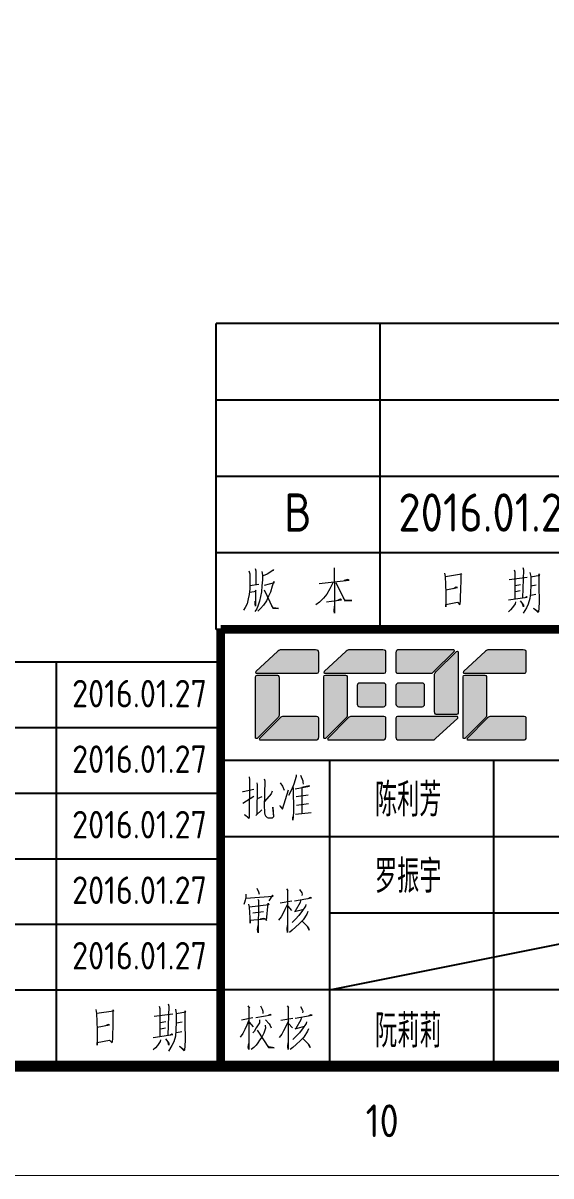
# Model space of a CAD drawing. Extents: x 93518 to 937116, y -359949 to 58022.
# Drawn here: x 748084 to 752915, y -122580 to -112023 of the extents above; entities that cross this region are included whole.
import ezdxf
from ezdxf.enums import TextEntityAlignment as Align

# ---------------------------------------------------------------- set-up
doc = ezdxf.new("R2010")
doc.units = 0
doc.header["$LTSCALE"] = 1000
doc.header["$MEASUREMENT"] = 0
doc.layers.get('0').update_dxf_attribs({"color": 8, "linetype": 'CONTINUOUS'})
for name, color, linetype in [('HQ1', 8, 'CONTINUOUS'), ('PUB_TEXT', 8, 'CONTINUOUS'), ('Version', 8, 'CONTINUOUS')]:
    doc.layers.add(name, color=color, linetype=linetype)
doc.styles.add('HZ', font='geditxt.shx', dxfattribs={"width": 0.8, "bigfont": 'dxt.shx'})
doc.styles.get("Standard").update_dxf_attribs({"font": 'GBENOR', "bigfont": 'GBCBIG'})

# ---------------------------------------------------------------- blocks, each defined once
blk = doc.blocks.new('GEDI_WK_A1')
at = {"color": 3}
for points, const_width in [([(0, 0), (841, 0), (841, 594), (0, 594)], 0.1), ([(25, 10), (831, 10), (831, 584), (25, 584)], 1)]:
    blk.add_lwpolyline(points, close=True, dxfattribs=dict(at, const_width=const_width))
blk.add_text('10', height=3, dxfattribs=at).set_placement((665.79, 5), align=Align.MIDDLE)
blk = doc.blocks.new('GEDI_Version_2012')
at = {"layer": 'Version', "color": 2}
for p, q in [((-180, 0), (-180, 28)), ((0, 28), (-180, 28)), ((-165, 0), (-165, 28)), ((0, 21), (-180, 21)), ((0, 14), (-180, 14)), ((0, 7), (-180, 7)), ((0, 0), (-180, 0))]:
    blk.add_line(p, q, dxfattribs=at)
at = {"layer": 'Version', "color": 7, "lineweight": 0}
for points in [[(-177.01, 5.36), (-176.93, 5.09), (-176.93, 4.31), (-176.93, 3.72), (-176.99, 3.19), (-177.07, 2.8), (-177.18, 2.34), (-177.35, 2.01), (-177.51, 1.75)], [(-175.82, 5.29), (-175.76, 4.97), (-175.76, 4.54), (-175.82, 3.98), (-175.87, 3.45), (-175.96, 3), (-176.04, 2.57), (-176.15, 2.21), (-176.29, 1.88), (-176.46, 1.65)], [(-176.43, 5.56), (-176.38, 5.36), (-176.38, 4.11)], [(-174.76, 5.49), (-174.81, 5.39), (-175.34, 5.06), (-175.7, 4.9)], [(-169.19, 5.62), (-169.16, 2.93), (-169.16, 1.49), (-169.22, 1.68), (-169.16, 2.11)], [(-152.73, 5.46), (-152.67, 5.26), (-152.67, 2.81)], [(-151.95, 5.66), (-151.89, 5.46), (-151.97, 2.9)], [(-175.57, 4.05), (-174.68, 4.28), (-174.73, 4.37), (-174.87, 3.95), (-175.04, 3.42), (-175.2, 3.03), (-175.4, 2.6), (-175.68, 2.21), (-175.96, 1.91), (-176.18, 1.68)], [(-169.3, 4.31), (-169.61, 3.72), (-169.89, 3.23), (-170.19, 2.86), (-170.56, 2.5), (-170.87, 2.24)], [(-170.58, 4.21), (-167.83, 4.51), (-167.94, 4.57), (-168.3, 4.47)], [(-169.06, 4.28), (-168.22, 2.6), (-167.6, 2.64), (-168.19, 2.67), (-168.35, 2.86)], [(-159.11, 5.16), (-159.05, 4.83), (-159.03, 4.12), (-159, 3.36), (-159, 3.26), (-159, 2.74), (-159, 2.05), (-159, 2.27), (-157.91, 2.48), (-157.69, 2.24), (-157.63, 2.54), (-157.63, 2.93), (-157.61, 3.69), (-157.58, 4.47), (-157.58, 5.13), (-157.55, 5.04), (-159.03, 4.8)], [(-153.18, 4.57), (-151.53, 4.77)], [(-151.31, 5.2), (-151.22, 4.83), (-151.22, 4.12), (-151.25, 3.33), (-151.31, 2.84), (-151.45, 2.31), (-151.61, 1.98), (-151.92, 1.49)], [(-151.22, 4.8), (-150.39, 4.97), (-150.47, 5.07), (-150.47, 4.05), (-150.47, 3.98), (-150.45, 2.51), (-150.47, 1.95), (-150.5, 1.62), (-150.53, 1.53), (-150.95, 1.95), (-150.55, 1.65)], [(-176.93, 3.42), (-176.35, 3.49), (-176.41, 3.59), (-176.41, 2.11), (-176.43, 2.31), (-176.43, 2.57)], [(-176.91, 4.02), (-176.1, 4.14)], [(-175.6, 3.62), (-174.81, 1.95), (-174.29, 1.91), (-174.79, 1.98), (-174.92, 2.17)], [(-159, 3.62), (-157.91, 3.82), (-158.03, 3.85), (-158.27, 3.72)], [(-152.65, 4.02), (-152.15, 4.12)], [(-152.62, 3.46), (-152.17, 3.55)], [(-151.25, 3.13), (-151.2, 3.13), (-150.75, 3.23)], [(-151.2, 3.98), (-150.72, 4.09)], [(-169.92, 2.53), (-168.52, 2.7), (-168.64, 2.77), (-168.88, 2.67)], [(-153.26, 2.7), (-151.53, 2.96), (-151.61, 3), (-151.73, 2.9)], [(-152.62, 2.51), (-152.65, 2.34), (-152.87, 2.01), (-153.07, 1.79), (-153.26, 1.62)], [(-152.17, 2.6), (-151.87, 2.21), (-151.87, 2.05), (-151.97, 2.34)]]:
    blk.add_lwpolyline(points, dxfattribs=at)
blk = doc.blocks.new('GEDI_HQ1_2012')
at = {"layer": 'HQ1', "color": 2}
for p, q in [((0, 37), (-65, 37)), ((-65, 0), (-65, 37)), ((-50, 0), (-50, 37)), ((-35, 0), (-35, 37)), ((-15, 0), (-15, 37)), ((0, 0), (0, 37)), ((-65, 31), (0, 31)), ((-65, 25), (0, 25)), ((-65, 19), (0, 19)), ((-65, 13), (0, 13)), ((-65, 7), (0, 7)), ((0, 0), (0, 7)), ((-65, 0), (0, 0))]:
    blk.add_line(p, q, dxfattribs=at)
at = {"layer": 'HQ1', "color": 7, "lineweight": 0}
for points in [[(-60.48, 5.59), (-60.45, 5.32), (-60.68, 4.06), (-60.94, 2.94), (-61, 3), (-59.61, 3.24), (-59.64, 3.34), (-60.33, 1.98)], [(-54.89, 5.32), (-54.83, 5.02), (-54.83, 1.71)], [(-54.16, 5.56), (-54.1, 5.29), (-54.16, 1.74)], [(-46.04, 5.53), (-46.04, 5.36), (-46.48, 3), (-46.3, 2.9), (-46.1, 2.73), (-45.92, 2.59), (-45.78, 2.42), (-45.7, 2.25)], [(-44.71, 5.53), (-44.68, 5.32), (-44.74, 1.88)], [(-39.15, 5.7), (-39.18, 5.46), (-39.53, 4.91), (-39.73, 4.57), (-39.96, 4.26), (-40.25, 3.92), (-40.54, 3.69)], [(-28.5, 5.49), (-28.53, 5.26), (-28.76, 4.74), (-28.96, 4.33), (-29.2, 3.99)], [(-27.43, 5.49), (-27.4, 5.32), (-27.75, 4.37)], [(-21.66, 5.7), (-21.69, 5.46), (-22.04, 4.91), (-22.24, 4.57), (-22.47, 4.26), (-22.76, 3.92), (-23.05, 3.69)], [(-5.62, 5.49), (-5.56, 5.29), (-5.56, 2.73)], [(-4.8, 5.7), (-4.75, 5.49), (-4.83, 2.83)], [(-61.32, 4.51), (-59.5, 4.74), (-59.61, 4.74), (-59.81, 4.67)], [(-55.7, 4.3), (-55.3, 3.17), (-55.24, 2.8)], [(-53.24, 4.44), (-53.3, 3.99), (-53.67, 3.34), (-54.13, 2.66)], [(-45.7, 4.4), (-45.7, 4.26), (-45.81, 3.69), (-45.9, 3.24), (-45.95, 2.94), (-46.07, 2.69), (-46.25, 2.39), (-46.42, 2.12), (-46.62, 1.84), (-46.85, 1.57)], [(-45.12, 4.88), (-45.12, 4.64), (-45.26, 3.99), (-45.4, 3.58), (-45.58, 3.21)], [(-39.56, 4.64), (-39.47, 4.61), (-38.17, 4.84), (-38.25, 4.91), (-38.49, 4.57), (-38.74, 4.2), (-39.01, 3.89), (-39.3, 3.58), (-39.62, 3.27), (-39.96, 2.97), (-40.34, 2.69), (-40.4, 2.66), (-40.63, 2.52), (-40.86, 2.36)], [(-39.88, 4.26), (-39.82, 4.23), (-39.5, 3.92), (-39.47, 3.75), (-39.59, 3.99)], [(-27.95, 4.37), (-27.98, 4.2), (-28.44, 3.58), (-28.47, 3.51), (-28.7, 3.21), (-29.11, 2.83), (-29.31, 2.66), (-29.51, 2.49)], [(-28.73, 4.81), (-27.89, 4.91)], [(-28.53, 4.78), (-28.33, 4.26)], [(-27.6, 4.71), (-26.56, 4.88)], [(-27.28, 4.67), (-27.02, 4.13)], [(-22.07, 4.64), (-21.98, 4.61), (-20.68, 4.84), (-20.76, 4.91), (-20.99, 4.57), (-21.26, 4.2), (-21.52, 3.89), (-21.81, 3.58), (-22.12, 3.27), (-22.47, 2.97), (-22.85, 2.69), (-22.91, 2.66), (-23.14, 2.52), (-23.37, 2.36)], [(-22.39, 4.26), (-22.33, 4.23), (-22.01, 3.92), (-21.98, 3.75), (-22.1, 3.99)], [(-11.41, 5.19), (-11.35, 4.84), (-11.32, 4.09), (-11.29, 3.31), (-11.29, 3.21), (-11.29, 2.66), (-11.29, 1.94), (-11.29, 2.18), (-10.17, 2.39), (-9.93, 2.15), (-9.87, 2.46), (-9.87, 2.87), (-9.84, 3.65), (-9.82, 4.47), (-9.82, 5.15), (-9.79, 5.05), (-11.32, 4.81)], [(-6.08, 4.57), (-4.37, 4.78)], [(-4.14, 5.22), (-4.05, 4.84), (-4.05, 4.09), (-4.08, 3.27), (-4.14, 2.76), (-4.28, 2.22), (-4.46, 1.88), (-4.78, 1.37)], [(-4.05, 4.81), (-3.18, 4.98), (-3.27, 5.08), (-3.27, 4.03), (-3.27, 3.96), (-3.24, 2.42), (-3.27, 1.84), (-3.3, 1.5), (-3.33, 1.4), (-3.76, 1.84), (-3.36, 1.54)], [(-61.84, 3.75), (-58.95, 3.96), (-59.09, 3.99), (-59.26, 3.96)], [(-46.82, 3.96), (-45.72, 4.09)], [(-45.29, 3), (-44.07, 3.17), (-44.22, 3.17), (-44.36, 3.11)], [(-45.17, 3.96), (-44.02, 4.06), (-44.1, 4.09), (-44.27, 4.06)], [(-39.73, 3.04), (-39.67, 2.94), (-39.62, 2.08), (-39.59, 1.98), (-39.59, 1.37), (-39.62, 1.64), (-39.62, 1.74), (-38.19, 1.91), (-38.22, 1.91), (-38.37, 1.91), (-38.22, 3.17), (-38.17, 3.11), (-38.25, 3.07), (-39.64, 2.87)], [(-27.57, 3.27), (-28.5, 3.14)], [(-28.01, 4.13), (-26.85, 2.83), (-26.38, 2.83), (-26.85, 2.87), (-27.08, 3.11)], [(-22.24, 3.04), (-22.18, 2.94), (-22.12, 2.08), (-22.1, 1.98), (-22.1, 1.37), (-22.12, 1.64), (-22.12, 1.74), (-20.71, 1.91), (-20.74, 1.91), (-20.88, 1.91), (-20.74, 3.17), (-20.68, 3.11), (-20.76, 3.07), (-22.15, 2.87)], [(-11.29, 3.58), (-10.17, 3.79), (-10.28, 3.82), (-10.54, 3.69)], [(-5.53, 3.99), (-5.01, 4.09)], [(-5.5, 3.41), (-5.04, 3.51)], [(-4.08, 3.07), (-4.02, 3.07), (-3.56, 3.17)], [(-4.02, 3.96), (-3.53, 4.06)], [(-60.97, 2.42), (-60.62, 2.15), (-60.39, 1.98), (-60.13, 1.81), (-59.99, 1.67), (-59.9, 1.5)], [(-28.62, 2.66), (-28.47, 2.22), (-28.47, 2.01), (-28.5, 2.29)], [(-28.07, 2.94), (-27.95, 2.42), (-28.01, 2.15), (-28.01, 2.52)], [(-27.34, 2.9), (-27.34, 2.66), (-27.69, 1.71)], [(-6.17, 2.63), (-4.37, 2.9), (-4.46, 2.94), (-4.57, 2.83)], [(-5.5, 2.42), (-5.53, 2.25), (-5.76, 1.91), (-5.97, 1.67), (-6.17, 1.5)], [(-5.04, 2.52), (-4.72, 2.12), (-4.72, 1.94), (-4.83, 2.25)], [(-56.1, 1.64), (-52.83, 1.81), (-52.98, 1.84), (-53.3, 1.77)], [(-45.75, 1.81), (-43.72, 1.91), (-43.93, 1.94), (-44.27, 1.88)], [(-28.99, 1.61), (-26.79, 1.77), (-26.93, 1.77), (-27.25, 1.74)]]:
    blk.add_lwpolyline(points, dxfattribs=at)
blk.add_text('223344', height=0.0001).set_placement((-22.1, 1.74))
blk = doc.blocks.new('LOGO_CEEC_2014')
at = {"true_color": 0x0068b6}
h = blk.add_hatch(color=152, dxfattribs=at)
h.dxf.hatch_style = 2
edge = h.paths.add_edge_path()
edge.add_spline(control_points=[(8.96, 10.13), (8.96, 10.13), (8.96, 10.13), (8.98, 10.01), (8.98, 9.87), (8.98, 9.87), (8.98, 8.13), (8.98, 8.13), (8.98, 8.04), (8.92, 7.98), (8.83, 7.98), (8.83, 7.98), (3.26, 7.98), (3.26, 7.98), (3.22, 7.98), (3.17, 8.06), (3.24, 8.13), (3.24, 8.13), (5.25, 10), (5.25, 10), (5.35, 10.1), (5.42, 10.13), (5.55, 10.13), (5.55, 10.13), (8.69, 10.13), (8.69, 10.13), (8.96, 10.13)], knot_values=[0, 0, 0, 0, 0.00005, 0.0001, 1, 1, 1, 2, 2, 2, 3, 3, 3, 4, 4, 4, 5, 5, 5, 6, 6, 6, 7, 7, 7, 8, 8, 8, 8], degree=3, periodic=0)
h = blk.add_hatch(color=152, dxfattribs=at)
h.dxf.hatch_style = 2
edge = h.paths.add_edge_path()
edge.add_spline(control_points=[(15.1, 10.13), (15.1, 10.13), (15.1, 10.13), (15.13, 10.01), (15.13, 9.87), (15.13, 9.87), (15.13, 8.13), (15.13, 8.13), (15.13, 8.04), (15.06, 7.98), (14.98, 7.98), (14.98, 7.98), (9.51, 7.98), (9.51, 7.98), (9.46, 7.98), (9.42, 8.06), (9.48, 8.13), (9.48, 8.13), (11.5, 10), (11.5, 10), (11.6, 10.1), (11.67, 10.13), (11.79, 10.13), (11.79, 10.13), (14.84, 10.13), (14.84, 10.13), (15.1, 10.13)], knot_values=[0, 0, 0, 0, 0.00005, 0.0001, 1, 1, 1, 2, 2, 2, 3, 3, 3, 4, 4, 4, 5, 5, 5, 6, 6, 6, 7, 7, 7, 8, 8, 8, 8], degree=3, periodic=0)
at = {"true_color": 0xe50011}
h = blk.add_hatch(color=12, dxfattribs=at)
h.dxf.hatch_style = 2
edge = h.paths.add_edge_path()
edge.add_spline(control_points=[(16.04, 7.98), (16.04, 7.98), (16.04, 7.98), (16.05, 8.1), (16.05, 8.24), (16.05, 8.24), (16.05, 9.85), (16.05, 9.85), (16.05, 10.09), (16.19, 10.13), (16.33, 10.13), (16.33, 10.13), (21.34, 10.13), (21.34, 10.13), (21.39, 10.13), (21.43, 10.04), (21.37, 9.98), (21.37, 9.98), (19.49, 8.1), (19.49, 8.1), (19.39, 8), (19.32, 7.98), (19.2, 7.98), (19.2, 7.98), (16.25, 7.98), (16.25, 7.98), (16.04, 7.98)], knot_values=[0, 0, 0, 0, 0.00005, 0.0001, 1, 1, 1, 2, 2, 2, 3, 3, 3, 4, 4, 4, 5, 5, 5, 6, 6, 6, 7, 7, 7, 8, 8, 8, 8], degree=3, periodic=0)
h = blk.add_hatch(color=12, dxfattribs=at)
h.dxf.hatch_style = 2
edge = h.paths.add_edge_path()
edge.add_spline(control_points=[(19.58, 4.21), (19.58, 4.21), (19.58, 4.21), (19.7, 4.19), (19.84, 4.19), (19.84, 4.19), (21.58, 4.19), (21.58, 4.19), (21.66, 4.19), (21.73, 4.25), (21.73, 4.34), (21.73, 4.34), (21.73, 9.95), (21.73, 9.95), (21.73, 10), (21.65, 10.04), (21.58, 9.98), (21.58, 9.98), (19.7, 8.1), (19.7, 8.1), (19.6, 8), (19.58, 7.94), (19.58, 7.82), (19.58, 7.82), (19.58, 4.48), (19.58, 4.48), (19.58, 4.21)], knot_values=[0, 0, 0, 0, 0.00005, 0.0001, 1, 1, 1, 2, 2, 2, 3, 3, 3, 4, 4, 4, 5, 5, 5, 6, 6, 6, 7, 7, 7, 8, 8, 8, 8], degree=3, periodic=0)
at = {"true_color": 0x0068b6}
h = blk.add_hatch(color=152, dxfattribs=at)
h.dxf.hatch_style = 2
edge = h.paths.add_edge_path()
edge.add_spline(control_points=[(27.95, 10.13), (27.95, 10.13), (27.95, 10.13), (27.98, 10.01), (27.98, 9.87), (27.98, 9.87), (27.98, 8.13), (27.98, 8.13), (27.98, 8.04), (27.91, 7.98), (27.83, 7.98), (27.83, 7.98), (22.26, 7.98), (22.26, 7.98), (22.21, 7.98), (22.17, 8.06), (22.23, 8.13), (22.23, 8.13), (24.25, 10), (24.25, 10), (24.35, 10.1), (24.42, 10.13), (24.54, 10.13), (24.54, 10.13), (27.69, 10.13), (27.69, 10.13), (27.95, 10.13)], knot_values=[0, 0, 0, 0, 0.00005, 0.0001, 1, 1, 1, 2, 2, 2, 3, 3, 3, 4, 4, 4, 5, 5, 5, 6, 6, 6, 7, 7, 7, 8, 8, 8, 8], degree=3, periodic=0)
h = blk.add_hatch(color=152, dxfattribs=at)
h.dxf.hatch_style = 2
edge = h.paths.add_edge_path()
edge.add_spline(control_points=[(5.36, 7.79), (5.36, 7.79), (5.36, 7.79), (5.24, 7.81), (5.09, 7.81), (5.09, 7.81), (3.35, 7.81), (3.35, 7.81), (3.27, 7.81), (3.2, 7.75), (3.2, 7.66), (3.2, 7.66), (3.2, 2.05), (3.2, 2.05), (3.2, 2), (3.29, 1.96), (3.35, 2.02), (3.35, 2.02), (5.23, 3.9), (5.23, 3.9), (5.33, 4), (5.36, 4.07), (5.36, 4.19), (5.36, 4.19), (5.36, 7.52), (5.36, 7.52), (5.36, 7.79)], knot_values=[0, 0, 0, 0, 0.00005, 0.0001, 1, 1, 1, 2, 2, 2, 3, 3, 3, 4, 4, 4, 5, 5, 5, 6, 6, 6, 7, 7, 7, 8, 8, 8, 8], degree=3, periodic=0)
h = blk.add_hatch(color=152, dxfattribs=at)
h.dxf.hatch_style = 2
edge = h.paths.add_edge_path()
edge.add_spline(control_points=[(11.6, 7.79), (11.6, 7.79), (11.6, 7.79), (11.48, 7.81), (11.34, 7.81), (11.34, 7.81), (9.6, 7.81), (9.6, 7.81), (9.52, 7.81), (9.45, 7.75), (9.45, 7.66), (9.45, 7.66), (9.45, 2.05), (9.45, 2.05), (9.45, 2), (9.53, 1.96), (9.6, 2.02), (9.6, 2.02), (11.48, 3.9), (11.48, 3.9), (11.58, 4), (11.6, 4.07), (11.6, 4.19), (11.6, 4.19), (11.6, 7.52), (11.6, 7.52), (11.6, 7.79)], knot_values=[0, 0, 0, 0, 0.00005, 0.0001, 1, 1, 1, 2, 2, 2, 3, 3, 3, 4, 4, 4, 5, 5, 5, 6, 6, 6, 7, 7, 7, 8, 8, 8, 8], degree=3, periodic=0)
h = blk.add_hatch(color=152, dxfattribs=at)
h.dxf.hatch_style = 2
edge = h.paths.add_edge_path()
edge.add_spline(control_points=[(24.35, 7.79), (24.35, 7.79), (24.35, 7.79), (24.23, 7.81), (24.09, 7.81), (24.09, 7.81), (22.35, 7.81), (22.35, 7.81), (22.27, 7.81), (22.2, 7.75), (22.2, 7.66), (22.2, 7.66), (22.2, 2.05), (22.2, 2.05), (22.2, 2), (22.28, 1.96), (22.35, 2.02), (22.35, 2.02), (24.23, 3.9), (24.23, 3.9), (24.33, 4), (24.35, 4.07), (24.35, 4.19), (24.35, 4.19), (24.35, 7.52), (24.35, 7.52), (24.35, 7.79)], knot_values=[0, 0, 0, 0, 0.00005, 0.0001, 1, 1, 1, 2, 2, 2, 3, 3, 3, 4, 4, 4, 5, 5, 5, 6, 6, 6, 7, 7, 7, 8, 8, 8, 8], degree=3, periodic=0)
h = blk.add_hatch(color=152, dxfattribs=at)
h.dxf.hatch_style = 2
edge = h.paths.add_edge_path()
edge.add_spline(control_points=[(15.03, 7.08), (15.03, 7.08), (15.03, 7.08), (15.13, 6.97), (15.13, 6.85), (15.13, 6.85), (15.13, 5.15), (15.13, 5.15), (15.13, 5.03), (15.03, 4.92), (14.9, 4.92), (14.9, 4.92), (12.74, 4.92), (12.74, 4.92), (12.61, 4.92), (12.51, 5.03), (12.51, 5.15), (12.51, 5.15), (12.51, 6.85), (12.51, 6.85), (12.51, 6.97), (12.61, 7.08), (12.74, 7.08), (12.74, 7.08), (14.9, 7.08), (14.9, 7.08), (15.03, 7.08)], knot_values=[0, 0, 0, 0, 0.00005, 0.0001, 1, 1, 1, 2, 2, 2, 3, 3, 3, 4, 4, 4, 5, 5, 5, 6, 6, 6, 7, 7, 7, 8, 8, 8, 8], degree=3, periodic=0)
at = {"true_color": 0xe50011}
h = blk.add_hatch(color=12, dxfattribs=at)
h.dxf.hatch_style = 2
edge = h.paths.add_edge_path()
edge.add_spline(control_points=[(18.57, 7.08), (18.57, 7.08), (18.57, 7.08), (18.67, 6.97), (18.67, 6.85), (18.67, 6.85), (18.67, 5.15), (18.67, 5.15), (18.67, 5.03), (18.57, 4.92), (18.44, 4.92), (18.44, 4.92), (16.28, 4.92), (16.28, 4.92), (16.15, 4.92), (16.05, 5.03), (16.05, 5.15), (16.05, 5.15), (16.05, 6.85), (16.05, 6.85), (16.05, 6.97), (16.15, 7.08), (16.28, 7.08), (16.28, 7.08), (18.44, 7.08), (18.44, 7.08), (18.57, 7.08)], knot_values=[0, 0, 0, 0, 0.00005, 0.0001, 1, 1, 1, 2, 2, 2, 3, 3, 3, 4, 4, 4, 5, 5, 5, 6, 6, 6, 7, 7, 7, 8, 8, 8, 8], degree=3, periodic=0)
at = {"true_color": 0x0068b6}
h = blk.add_hatch(color=152, dxfattribs=at)
h.dxf.hatch_style = 2
edge = h.paths.add_edge_path()
edge.add_spline(control_points=[(8.99, 4.02), (8.99, 4.02), (8.99, 4.02), (8.98, 3.9), (8.98, 3.76), (8.98, 3.76), (8.98, 2.16), (8.98, 2.16), (8.98, 1.91), (8.84, 1.87), (8.7, 1.87), (8.7, 1.87), (3.59, 1.87), (3.59, 1.87), (3.55, 1.87), (3.5, 1.96), (3.57, 2.02), (3.57, 2.02), (5.45, 3.9), (5.45, 3.9), (5.55, 4), (5.61, 4.02), (5.74, 4.02), (5.74, 4.02), (8.79, 4.02), (8.79, 4.02), (8.99, 4.02)], knot_values=[0, 0, 0, 0, 0.00005, 0.0001, 1, 1, 1, 2, 2, 2, 3, 3, 3, 4, 4, 4, 5, 5, 5, 6, 6, 6, 7, 7, 7, 8, 8, 8, 8], degree=3, periodic=0)
h = blk.add_hatch(color=152, dxfattribs=at)
h.dxf.hatch_style = 2
edge = h.paths.add_edge_path()
edge.add_spline(control_points=[(15.14, 4.02), (15.14, 4.02), (15.14, 4.02), (15.13, 3.9), (15.13, 3.76), (15.13, 3.76), (15.13, 2.16), (15.13, 2.16), (15.13, 1.91), (14.99, 1.87), (14.85, 1.87), (14.85, 1.87), (9.84, 1.87), (9.84, 1.87), (9.8, 1.87), (9.75, 1.96), (9.81, 2.02), (9.81, 2.02), (11.69, 3.9), (11.69, 3.9), (11.79, 4), (11.86, 4.02), (11.98, 4.02), (11.98, 4.02), (14.93, 4.02), (14.93, 4.02), (15.14, 4.02)], knot_values=[0, 0, 0, 0, 0.00005, 0.0001, 1, 1, 1, 2, 2, 2, 3, 3, 3, 4, 4, 4, 5, 5, 5, 6, 6, 6, 7, 7, 7, 8, 8, 8, 8], degree=3, periodic=0)
at = {"true_color": 0xe50011}
h = blk.add_hatch(color=12, dxfattribs=at)
h.dxf.hatch_style = 2
edge = h.paths.add_edge_path()
edge.add_spline(control_points=[(16.08, 1.87), (16.08, 1.87), (16.08, 1.87), (16.05, 1.99), (16.05, 2.13), (16.05, 2.13), (16.05, 3.87), (16.05, 3.87), (16.05, 3.96), (16.12, 4.02), (16.2, 4.02), (16.2, 4.02), (21.68, 4.02), (21.68, 4.02), (21.72, 4.02), (21.76, 3.94), (21.7, 3.87), (21.7, 3.87), (19.68, 2), (19.68, 2), (19.58, 1.9), (19.51, 1.87), (19.39, 1.87), (19.39, 1.87), (16.34, 1.87), (16.34, 1.87), (16.08, 1.87)], knot_values=[0, 0, 0, 0, 0.00005, 0.0001, 1, 1, 1, 2, 2, 2, 3, 3, 3, 4, 4, 4, 5, 5, 5, 6, 6, 6, 7, 7, 7, 8, 8, 8, 8], degree=3, periodic=0)
at = {"true_color": 0x0068b6}
h = blk.add_hatch(color=152, dxfattribs=at)
h.dxf.hatch_style = 2
edge = h.paths.add_edge_path()
edge.add_spline(control_points=[(27.99, 4.02), (27.99, 4.02), (27.99, 4.02), (27.98, 3.9), (27.98, 3.76), (27.98, 3.76), (27.98, 2.16), (27.98, 2.16), (27.98, 1.91), (27.84, 1.87), (27.7, 1.87), (27.7, 1.87), (22.59, 1.87), (22.59, 1.87), (22.54, 1.87), (22.5, 1.96), (22.56, 2.02), (22.56, 2.02), (24.44, 3.9), (24.44, 3.9), (24.54, 4), (24.61, 4.02), (24.73, 4.02), (24.73, 4.02), (27.78, 4.02), (27.78, 4.02), (27.99, 4.02)], knot_values=[0, 0, 0, 0, 0.00005, 0.0001, 1, 1, 1, 2, 2, 2, 3, 3, 3, 4, 4, 4, 5, 5, 5, 6, 6, 6, 7, 7, 7, 8, 8, 8, 8], degree=3, periodic=0)
at = {"lineweight": 0}
for points in [[(8.98, 8.13), (8.98, 8.04), (8.92, 7.98), (8.83, 7.98), (8.83, 7.98), (3.26, 7.98), (3.26, 7.98), (3.22, 7.98), (3.17, 8.06), (3.24, 8.13), (3.24, 8.13), (5.25, 10), (5.25, 10), (5.35, 10.1), (5.42, 10.13), (5.55, 10.13), (5.55, 10.13), (8.69, 10.13), (8.69, 10.13), (8.96, 10.13), (8.98, 10.01), (8.98, 9.87), (8.98, 9.87), (8.98, 8.13), (8.98, 8.13)], [(15.13, 8.13), (15.13, 8.04), (15.06, 7.98), (14.98, 7.98), (14.98, 7.98), (9.51, 7.98), (9.51, 7.98), (9.46, 7.98), (9.42, 8.06), (9.48, 8.13), (9.48, 8.13), (11.5, 10), (11.5, 10), (11.6, 10.1), (11.67, 10.13), (11.79, 10.13), (11.79, 10.13), (14.84, 10.13), (14.84, 10.13), (15.1, 10.13), (15.13, 10.01), (15.13, 9.87), (15.13, 9.87), (15.13, 8.13), (15.13, 8.13)], [(16.05, 9.85), (16.05, 10.09), (16.19, 10.13), (16.33, 10.13), (16.33, 10.13), (21.34, 10.13), (21.34, 10.13), (21.39, 10.13), (21.43, 10.04), (21.37, 9.98), (21.37, 9.98), (19.49, 8.1), (19.49, 8.1), (19.39, 8), (19.32, 7.98), (19.2, 7.98), (19.2, 7.98), (16.25, 7.98), (16.25, 7.98), (16.04, 7.98), (16.05, 8.1), (16.05, 8.24), (16.05, 8.24), (16.05, 9.85), (16.05, 9.85)], [(21.58, 4.19), (21.66, 4.19), (21.73, 4.25), (21.73, 4.34), (21.73, 4.34), (21.73, 9.95), (21.73, 9.95), (21.73, 10), (21.65, 10.04), (21.58, 9.98), (21.58, 9.98), (19.7, 8.1), (19.7, 8.1), (19.6, 8), (19.58, 7.94), (19.58, 7.82), (19.58, 7.82), (19.58, 4.48), (19.58, 4.48), (19.58, 4.21), (19.7, 4.19), (19.84, 4.19), (19.84, 4.19), (21.58, 4.19), (21.58, 4.19)], [(27.98, 8.13), (27.98, 8.04), (27.91, 7.98), (27.83, 7.98), (27.83, 7.98), (22.26, 7.98), (22.26, 7.98), (22.21, 7.98), (22.17, 8.06), (22.23, 8.13), (22.23, 8.13), (24.25, 10), (24.25, 10), (24.35, 10.1), (24.42, 10.13), (24.54, 10.13), (24.54, 10.13), (27.69, 10.13), (27.69, 10.13), (27.95, 10.13), (27.98, 10.01), (27.98, 9.87), (27.98, 9.87), (27.98, 8.13), (27.98, 8.13)], [(3.35, 7.81), (3.27, 7.81), (3.2, 7.75), (3.2, 7.66), (3.2, 7.66), (3.2, 2.05), (3.2, 2.05), (3.2, 2), (3.29, 1.96), (3.35, 2.02), (3.35, 2.02), (5.23, 3.9), (5.23, 3.9), (5.33, 4), (5.36, 4.07), (5.36, 4.19), (5.36, 4.19), (5.36, 7.52), (5.36, 7.52), (5.36, 7.79), (5.24, 7.81), (5.09, 7.81), (5.09, 7.81), (3.35, 7.81), (3.35, 7.81)], [(9.6, 7.81), (9.52, 7.81), (9.45, 7.75), (9.45, 7.66), (9.45, 7.66), (9.45, 2.05), (9.45, 2.05), (9.45, 2), (9.53, 1.96), (9.6, 2.02), (9.6, 2.02), (11.48, 3.9), (11.48, 3.9), (11.58, 4), (11.6, 4.07), (11.6, 4.19), (11.6, 4.19), (11.6, 7.52), (11.6, 7.52), (11.6, 7.79), (11.48, 7.81), (11.34, 7.81), (11.34, 7.81), (9.6, 7.81), (9.6, 7.81)], [(22.35, 7.81), (22.27, 7.81), (22.2, 7.75), (22.2, 7.66), (22.2, 7.66), (22.2, 2.05), (22.2, 2.05), (22.2, 2), (22.28, 1.96), (22.35, 2.02), (22.35, 2.02), (24.23, 3.9), (24.23, 3.9), (24.33, 4), (24.35, 4.07), (24.35, 4.19), (24.35, 4.19), (24.35, 7.52), (24.35, 7.52), (24.35, 7.79), (24.23, 7.81), (24.09, 7.81), (24.09, 7.81), (22.35, 7.81), (22.35, 7.81)], [(15.13, 5.15), (15.13, 5.03), (15.03, 4.92), (14.9, 4.92), (14.9, 4.92), (12.74, 4.92), (12.74, 4.92), (12.61, 4.92), (12.51, 5.03), (12.51, 5.15), (12.51, 5.15), (12.51, 6.85), (12.51, 6.85), (12.51, 6.97), (12.61, 7.08), (12.74, 7.08), (12.74, 7.08), (14.9, 7.08), (14.9, 7.08), (15.03, 7.08), (15.13, 6.97), (15.13, 6.85), (15.13, 6.85), (15.13, 5.15), (15.13, 5.15)], [(18.67, 5.15), (18.67, 5.03), (18.57, 4.92), (18.44, 4.92), (18.44, 4.92), (16.28, 4.92), (16.28, 4.92), (16.15, 4.92), (16.05, 5.03), (16.05, 5.15), (16.05, 5.15), (16.05, 6.85), (16.05, 6.85), (16.05, 6.97), (16.15, 7.08), (16.28, 7.08), (16.28, 7.08), (18.44, 7.08), (18.44, 7.08), (18.57, 7.08), (18.67, 6.97), (18.67, 6.85), (18.67, 6.85), (18.67, 5.15), (18.67, 5.15)], [(8.98, 2.16), (8.98, 1.91), (8.84, 1.87), (8.7, 1.87), (8.7, 1.87), (3.59, 1.87), (3.59, 1.87), (3.55, 1.87), (3.5, 1.96), (3.57, 2.02), (3.57, 2.02), (5.45, 3.9), (5.45, 3.9), (5.55, 4), (5.61, 4.02), (5.74, 4.02), (5.74, 4.02), (8.79, 4.02), (8.79, 4.02), (8.99, 4.02), (8.98, 3.9), (8.98, 3.76), (8.98, 3.76), (8.98, 2.16), (8.98, 2.16)], [(15.13, 2.16), (15.13, 1.91), (14.99, 1.87), (14.85, 1.87), (14.85, 1.87), (9.84, 1.87), (9.84, 1.87), (9.8, 1.87), (9.75, 1.96), (9.81, 2.02), (9.81, 2.02), (11.69, 3.9), (11.69, 3.9), (11.79, 4), (11.86, 4.02), (11.98, 4.02), (11.98, 4.02), (14.93, 4.02), (14.93, 4.02), (15.14, 4.02), (15.13, 3.9), (15.13, 3.76), (15.13, 3.76), (15.13, 2.16), (15.13, 2.16)], [(16.05, 3.87), (16.05, 3.96), (16.12, 4.02), (16.2, 4.02), (16.2, 4.02), (21.68, 4.02), (21.68, 4.02), (21.72, 4.02), (21.76, 3.94), (21.7, 3.87), (21.7, 3.87), (19.68, 2), (19.68, 2), (19.58, 1.9), (19.51, 1.87), (19.39, 1.87), (19.39, 1.87), (16.34, 1.87), (16.34, 1.87), (16.08, 1.87), (16.05, 1.99), (16.05, 2.13), (16.05, 2.13), (16.05, 3.87), (16.05, 3.87)], [(27.98, 2.16), (27.98, 1.91), (27.84, 1.87), (27.7, 1.87), (27.7, 1.87), (22.59, 1.87), (22.59, 1.87), (22.54, 1.87), (22.5, 1.96), (22.56, 2.02), (22.56, 2.02), (24.44, 3.9), (24.44, 3.9), (24.54, 4), (24.61, 4.02), (24.73, 4.02), (24.73, 4.02), (27.78, 4.02), (27.78, 4.02), (27.99, 4.02), (27.98, 3.9), (27.98, 3.76), (27.98, 3.76), (27.98, 2.16), (27.98, 2.16)]]:
    blk.add_open_spline(points, degree=3, knots=[0, 0, 0, 0, 1, 1, 1, 2, 2, 2, 3, 3, 3, 4, 4, 4, 5, 5, 5, 6, 6, 6, 7, 7, 7, 8, 8, 8, 8], dxfattribs=at)

msp = doc.modelspace()

# ---------------------------------------------------------------- linework, layer by layer
at = {"color": 2}
for p, q in [((767891.4, -118774.9), (749891.4, -118774.9)), ((750891.4, -121574.9), (750891.4, -118774.9)), ((752391.4, -121574.9), (752391.4, -118774.9)), ((758891.4, -119474.9), (749891.4, -119474.9)), ((767891.4, -120174.9), (750891.4, -120174.9)), ((767891.4, -120874.9), (749891.4, -120874.9))]:
    msp.add_line(p, q, dxfattribs=at)
at = {"color": 1}
msp.add_line((750891.4, -120874.9), (754391.4, -120174.9), dxfattribs=at)
at = {"color": 7}
msp.add_line((767891.4, -121574.9), (749891.4, -121574.9), dxfattribs=at)
at = {"color": 2, "const_width": 80}
for points in [[(749891.4, -117574.9), (767891.4, -117574.9)], [(749891.4, -121574.9), (749891.4, -117574.9)]]:
    msp.add_lwpolyline(points, dxfattribs=at)
at = {"color": 7, "lineweight": 0}
for points in [[(750154.5, -118926), (750157.6, -118951.9), (750152.1, -119293), (750149, -119306.3), (750110.6, -119270.3), (750149, -119299.3)], [(750291.7, -118942.5), (750297.2, -118962.1), (750291.7, -119204.4), (750294.1, -119234.2), (750294.1, -119253.8), (750297.2, -119270.3), (750302.7, -119282.8), (750310.5, -119293), (750316.8, -119296.2), (750327.8, -119299.3), (750338.8, -119299.3), (750366.2, -119299.3), (750374.8, -119293), (750378, -119289.9), (750369.4, -119204.4), (750374.8, -119293), (750369.4, -119296.2)], [(750583.4, -118906.4), (750583.4, -118922.1), (750561.5, -118991.1), (750539.5, -119043.6), (750514.4, -119096.2)], [(750622.6, -118909.5), (750645.4, -118962.1), (750645.4, -118974.6), (750647.7, -118991.1)], [(750093.3, -119060.1), (750098.8, -119060.1), (750196.8, -119037.4)], [(750221.9, -118981.7), (750227.4, -118998.2), (750224.3, -119270.3), (750213.3, -119279.7), (750269, -119227.1)], [(750363.9, -119057), (750355.2, -119079.7), (750294.1, -119151.9)], [(750430.5, -119195), (750433.7, -119191.1), (750458.8, -119220.9), (750514.4, -119043.6)], [(750436, -118981.7), (750458.8, -119010.7), (750472.1, -119046.8)], [(750556, -119024), (750559.1, -119246.7), (750556, -119289.9), (750552.9, -119322.8), (750552.9, -119293)], [(750572.5, -119034.2), (750706.6, -119010.7), (750701.1, -119007.6), (750676, -119014.6), (750633.6, -119024), (750633.6, -119260.1)], [(750096.5, -119165.2), (750196.8, -119102.5)], [(750269, -119109.5), (750227.4, -119126)], [(750583.4, -119106.4), (750692.4, -119089.9)], [(750586.6, -119184.8), (750695.6, -119168.3)], [(750577.9, -119267.1), (750720.7, -119250.7)], [(750121.5, -120001.1), (750121.5, -120030.9), (750116.1, -120053.7), (750110.6, -120077.2), (750105.1, -120093.7)], [(750121.5, -120037.2), (750372.5, -120017.6), (750366.2, -120008.2), (750333.3, -120060.7)], [(750221.9, -119945.5), (750238.4, -119978.4), (750243.9, -120001.1)], [(750494.8, -119949.4), (750505.8, -119965.1), (750502.7, -119961.9), (750502.7, -120349.3), (750500.3, -120319.5), (750502.7, -120286.6)], [(750567, -120060.7), (750723, -120034.1), (750712, -120030.9), (750689.3, -120041.1)], [(750614.8, -119955.7), (750633.6, -119988.6), (750636.8, -120001.1), (750633.6, -120011.3)], [(750146.6, -120089.8), (750152.1, -120119.6), (750163.1, -120263.9), (750160.8, -120238), (750299.6, -120224.6), (750283.1, -120221.5), (750252.5, -120227.8)], [(750299.6, -120224.6), (750310.5, -120241.1), (750327.8, -120083.5), (750333.3, -120096.8), (750157.6, -120119.6)], [(750232.9, -120047.4), (750238.4, -120053.7), (750236, -120352.5), (750229.8, -120322.7), (750236, -120286.6)], [(750505.8, -120086.6), (750480.7, -120139.2), (750461.1, -120178.4), (750444.6, -120208.2), (750421.9, -120238)], [(750545, -120063.9), (750436, -120083.5)], [(750505.8, -120109.4), (750541.9, -120149.4)], [(750670.5, -120093.7), (750667.3, -120109.4), (750633.6, -120158.8), (750631.3, -120161.9), (750606.2, -120194.8), (750577.9, -120227.8), (750547.4, -120257.6)], [(750622.6, -120057.6), (750620.3, -120077.2), (750572.5, -120155.6), (750567, -120158.8), (750653.2, -120136)], [(750185.9, -120172.1), (750285.4, -120158.8)], [(750689.3, -120158.8), (750681.5, -120181.5), (750647.7, -120234.1), (750614.8, -120267), (750577.9, -120303.1), (750547.4, -120329.7), (750522.3, -120349.3)], [(750636.8, -120247.4), (750692.4, -120303.1), (750703.4, -120329.7), (750687, -120296.8)], [(750140.9, -121022.9), (750155, -121042.5), (750149.5, -121036.3), (750149.5, -121422.9), (750143.2, -121400.1), (750149.5, -121367.2)], [(750255.4, -121022.9), (750271.8, -121052.7), (750277.3, -121072.3), (750277.3, -121091.9)], [(750501.4, -121022.9), (750512.4, -121038.6), (750509.2, -121035.5), (750509.2, -121422.9), (750506.9, -121393.1), (750509.2, -121360.1)], [(750621.4, -121029.2), (750640.2, -121062.1), (750643.3, -121074.7), (750640.2, -121084.9)], [(750149.5, -121153.9), (750132.2, -121200.2), (750112.6, -121239.4), (750093.8, -121275.4), (750071.1, -121308.4)], [(750187.9, -121131.2), (750082, -121153.9)], [(750151.8, -121170.4), (750191, -121213.5)], [(750249.1, -121150.8), (750246.7, -121177.4), (750218.5, -121222.9), (750199.7, -121255.8), (750187.9, -121269.2)], [(750213, -121128), (750354.9, -121105.3), (750344, -121101.4), (750329.9, -121108.4)], [(750302.4, -121150.8), (750336.1, -121186.8), (750344, -121203.3), (750354.9, -121222.9)], [(750512.4, -121160.2), (750487.3, -121212.7), (750467.7, -121251.9), (750451.2, -121281.7), (750428.5, -121311.5)], [(750551.6, -121137.4), (750442.6, -121157)], [(750512.4, -121182.9), (750548.5, -121222.9)], [(750677.1, -121167.2), (750673.9, -121182.9), (750640.2, -121232.3), (750637.8, -121235.5), (750612.8, -121268.4), (750584.5, -121301.3), (750553.9, -121331.1)], [(750573.5, -121134.3), (750729.6, -121107.6), (750718.6, -121104.5), (750695.9, -121114.7)], [(750629.2, -121131.2), (750626.9, -121150.8), (750579, -121229.2), (750573.5, -121232.3), (750659.8, -121209.6)], [(750299.3, -121200.2), (750302.4, -121226), (750285.9, -121272.3), (750268.7, -121308.4), (750249.1, -121337.4), (750232.6, -121360.9), (750216.1, -121383.7), (750196.5, -121403.3), (750171.4, -121422.9)], [(750224.8, -121245.6), (750232.6, -121252.7), (750329.9, -121403.3), (750383.2, -121406.4), (750333, -121397), (750318.9, -121383.7)], [(750695.9, -121232.3), (750688, -121255.1), (750654.3, -121307.6), (750621.4, -121340.5), (750584.5, -121376.6), (750553.9, -121403.3), (750528.8, -121422.9)], [(750643.3, -121320.9), (750699, -121376.6), (750710, -121403.3), (750693.5, -121370.3)]]:
    msp.add_lwpolyline(points, dxfattribs=at)

# ---------------------------------------------------------------- block references
at = {"xscale": 100, "yscale": 100, "zscale": 100}
for name, p in [('GEDI_WK_A1', (684791.4, -122574.9)), ('GEDI_Version_2012', (767851.4, -117574.9)), ('LOGO_CEEC_2014', (749891.4, -118774.9)), ('GEDI_HQ1_2012', (749891.4, -121574.9))]:
    msp.add_blockref(name, p, dxfattribs=at)

# ---------------------------------------------------------------- texts
at = {"layer": 'PUB_TEXT'}
for s, height, p in [('B', 350, (750471.9, -116679.9)), ('2016.01.27', 350, (751518.4, -116679.9)), ('2016.01.27', 252, (748532.5, -118289.3)), ('2016.01.27', 252, (748532.5, -118889.3)), ('2016.01.27', 252, (748532.5, -119489.3)), ('2016.01.27', 252, (748532.5, -120089.3)), ('2016.01.27', 252, (748532.5, -120689.3))]:
    msp.add_text(s, height=height, dxfattribs=at).set_placement(p)
at = {"layer": 'PUB_TEXT', "style": 'HZ', "width": 0.7}
for s, p in [('陈利芳', (751305, -119288.4)), ('罗振宇', (751305, -119988.4)), ('阮莉莉', (751305, -121403.9))]:
    msp.add_text(s, height=304.25, dxfattribs=at).set_placement(p)

doc.saveas('drawing.dxf')
